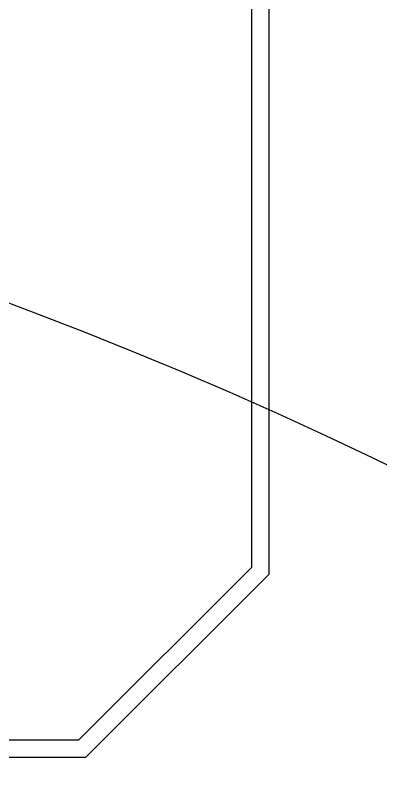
# Model space of a CAD drawing. Header units: millimetres. Extents: x 45556 to 173556, y 25313 to 153313.
# Drawn here: x 135825 to 137940, y 95983 to 100413 of the extents above; entities that cross this region are included whole.
import ezdxf

# ---------------------------------------------------------------- set-up
doc = ezdxf.new("R2010")
doc.units = ezdxf.units.MM
doc.layers.add('CLEAR', color=140, linetype='Continuous')

msp = doc.modelspace()

# ---------------------------------------------------------------- linework, layer by layer
for centre, radius in [((127056.2, 103313.2), 25000), ((127056.2, 103313.2), 15000), ((127056.2, 75313.2), 25000)]:
    msp.add_circle(centre, radius)
at = {"layer": 'CLEAR'}
for p, q in [((137191.9, 102900.4), (137191.9, 97213.2)), ((137291.9, 102859), (137291.9, 97171.8)), ((136191.9, 96213.2), (137191.9, 97213.2)), ((136233.4, 96113.2), (137291.9, 97171.8)), ((116871.5, 96213.2), (136191.9, 96213.2)), ((116871.5, 96113.2), (136233.4, 96113.2))]:
    msp.add_line(p, q, dxfattribs=at)

doc.saveas('drawing.dxf')
